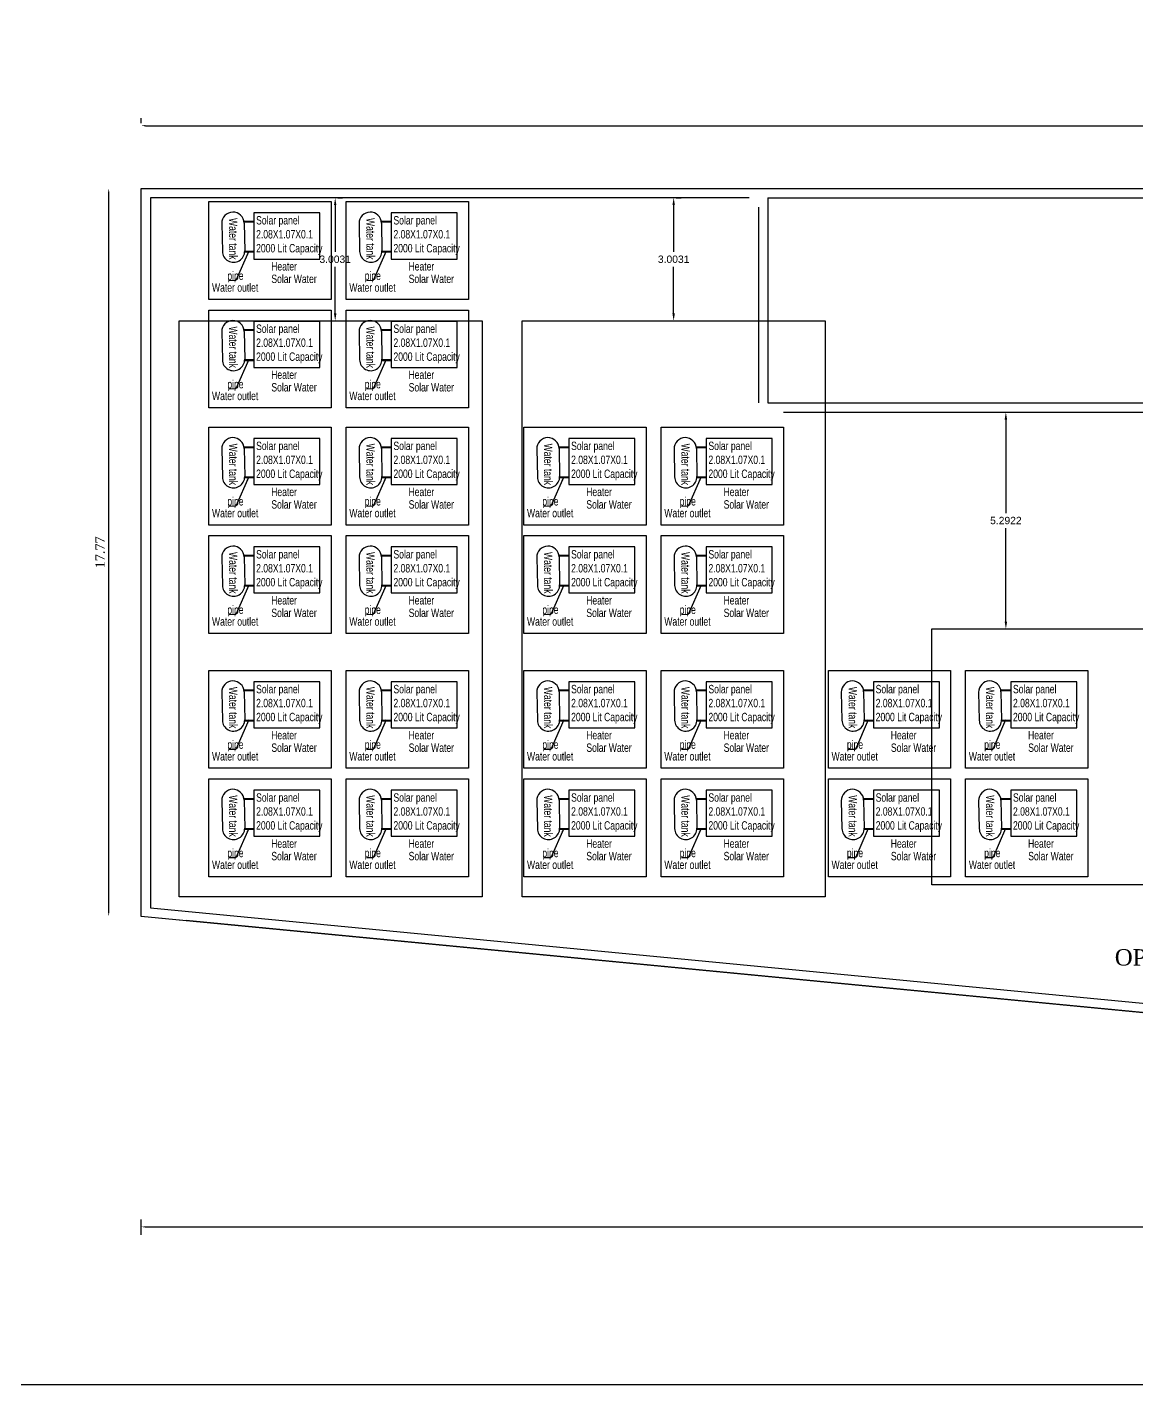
# Model space of a CAD drawing. Header units: metres. Extents: x 2754 to 3501, y 1112 to 1514.
# Drawn here: x 3338.31 to 3365.39, y 1376.4 to 1409.54 of the extents above; entities that cross this region are included whole.
import ezdxf

# ---------------------------------------------------------------- set-up
doc = ezdxf.new("R2010")
doc.units = ezdxf.units.M
for name, color, linetype in [('AR-THIN', 8, 'Continuous'), ('AR-WALL', 7, 'Continuous'), ('BLK_1_FLR_5_ROOF_AREA', 54, 'Continuous'), ('BLK_1_TERRACESERVICE_UTILITYDISTANCE', 1, 'Continuous'), ('FLOOR-TERRACE', 7, 'Continuous'), ('SOLAR_PANEL', 3, 'Continuous')]:
    doc.layers.add(name, color=color, linetype=linetype)
doc.styles.add('ANAND', font='times.ttf')
doc.styles.add('FOOTING', font='swisscl.ttf')
doc.styles.get("Standard").update_dxf_attribs({"font": 'arial.ttf'})
doc.dimstyles.new('STANDARD$0', dxfattribs={"dimtxt": 7, "dimasz": 3, "dimexe": 3, "dimexo": 1, "dimgap": 1.5, "dimtad": 1, "dimdec": 1, "dimzin": 1, "dimdsep": 46, "dimlunit": 4, "dimtxsty": 'Standard', "dimblk": 'OBLIQUE', "dimcen": 0.09375, "dimdle": 1, "dimclrd": 8, "dimclre": 8, "dimclrt": 7, "dimadec": 1, "dimazin": 0, "dimtfac": 1, "dimtdec": 1, "dimtix": 1, "dimtmove": 2, "dimatfit": 3, "dimldrblk": 'ARCHTICK', "dimfxl": 0, "dimfrac": 2, "dimtolj": 1, "dimtzin": 0, "dimarcsym": 0})
doc.dimstyles.new('V1', dxfattribs={"dimtxt": 0.23, "dimasz": 0.1, "dimexe": 0.18, "dimexo": 0.0625, "dimgap": 0.09, "dimtad": 1, "dimzin": 0, "dimdsep": 46, "dimtxsty": 'ANAND', "dimcen": 0.09, "dimadec": 0, "dimazin": 0, "dimtfac": 1, "dimtix": 1, "dimtofl": 0, "dimtmove": 2, "dimatfit": 0, "dimfxl": 0, "dimtolj": 1, "dimtzin": 0, "dimarcsym": 0})

# ---------------------------------------------------------------- blocks, each defined once
blk = doc.blocks.new('*D396')
at = {"color": 0, "lineweight": -2}
for p, q in [((3341.096, 1407.198), (3341.096, 1407.315)), ((3413.333, 1407.198), (3413.333, 1407.315)), ((3341.196, 1407.135), (3413.233, 1407.135))]:
    blk.add_line(p, q, dxfattribs=at)
at = {"color": 0}
for points in [[(3341.196, 1407.152), (3341.196, 1407.119), (3341.096, 1407.135)], [(3413.233, 1407.152), (3413.233, 1407.119), (3413.333, 1407.135)]]:
    blk.add_solid(points, dxfattribs=at)
at = {"layer": 'Defpoints', "color": 0}
for p in [(3341.096, 1407.135), (3413.333, 1407.135), (3413.333, 1407.135)]:
    blk.add_point(p, dxfattribs=at)
at = {"color": 0, "insert": (3377.214, 1407.343), "char_height": 0.23, "attachment_point": 5, "style": 'ANAND'}
blk.add_mtext('\\A1;72.24', dxfattribs=at)
blk = doc.blocks.new('*D398')
at = {"color": 0, "lineweight": -2}
blk.add_line((3340.302, 1387.939), (3340.302, 1405.505), dxfattribs=at)
at = {"color": 0}
for points in [[(3340.285, 1405.505), (3340.318, 1405.505), (3340.302, 1405.605)], [(3340.285, 1387.939), (3340.318, 1387.939), (3340.302, 1387.839)]]:
    blk.add_solid(points, dxfattribs=at)
at = {"layer": 'Defpoints', "color": 0}
for p in [(3340.302, 1405.605), (3341.096, 1405.605), (3341.096, 1387.839)]:
    blk.add_point(p, dxfattribs=at)
at = {"color": 0, "insert": (3340.094, 1396.722), "char_height": 0.23, "attachment_point": 5, "rotation": 90, "style": 'ANAND'}
blk.add_mtext('\\A1;17.77', dxfattribs=at)
blk = doc.blocks.new('*D395')
at = {"color": 0, "lineweight": -2}
for p, q in [((3341.096, 1380.067), (3341.096, 1380.439)), ((3341.196, 1380.259), (3413.233, 1380.259)), ((3413.333, 1380.067), (3413.333, 1380.439))]:
    blk.add_line(p, q, dxfattribs=at)
at = {"color": 0}
for points in [[(3341.196, 1380.276), (3341.196, 1380.243), (3341.096, 1380.259)], [(3413.233, 1380.276), (3413.233, 1380.243), (3413.333, 1380.259)]]:
    blk.add_solid(points, dxfattribs=at)
at = {"layer": 'Defpoints', "color": 0}
for p in [(3413.333, 1380.259), (3341.096, 1380.005), (3413.333, 1380.005)]:
    blk.add_point(p, dxfattribs=at)
at = {"color": 0, "insert": (3377.214, 1380.467), "char_height": 0.23, "attachment_point": 5, "style": 'ANAND'}
blk.add_mtext('\\A1;72.24', dxfattribs=at)
blk = doc.blocks.new('*D402')
at = {"layer": 'BLK_1_TERRACESERVICE_UTILITYDISTANCE', "color": 0, "lineweight": -2}
for p, q in [((3345.891, 1405.377), (3346.008, 1405.377)), ((3345.828, 1405.197), (3345.828, 1404.057)), ((3345.828, 1402.554), (3345.828, 1403.693)), ((3345.891, 1402.374), (3346.008, 1402.374))]:
    blk.add_line(p, q, dxfattribs=at)
at = {"layer": 'BLK_1_TERRACESERVICE_UTILITYDISTANCE', "color": 0}
for points in [[(3345.798, 1405.197), (3345.858, 1405.197), (3345.828, 1405.377)], [(3345.798, 1402.554), (3345.858, 1402.554), (3345.828, 1402.374)]]:
    blk.add_solid(points, dxfattribs=at)
at = {"layer": 'Defpoints', "color": 0}
for p in [(3345.828, 1405.377), (3345.828, 1405.377), (3345.828, 1402.374)]:
    blk.add_point(p, dxfattribs=at)
at = {"layer": 'BLK_1_TERRACESERVICE_UTILITYDISTANCE', "color": 0, "insert": (3345.828, 1403.875), "char_height": 0.18, "attachment_point": 5}
blk.add_mtext('\\A1;3.0031', dxfattribs=at)
blk = doc.blocks.new('*D403')
at = {"layer": 'BLK_1_TERRACESERVICE_UTILITYDISTANCE', "color": 0, "lineweight": -2}
for p, q in [((3354.149, 1405.377), (3354.266, 1405.377)), ((3354.086, 1405.197), (3354.086, 1404.057)), ((3354.086, 1402.554), (3354.086, 1403.693)), ((3354.149, 1402.374), (3354.266, 1402.374))]:
    blk.add_line(p, q, dxfattribs=at)
at = {"layer": 'BLK_1_TERRACESERVICE_UTILITYDISTANCE', "color": 0}
for points in [[(3354.056, 1405.197), (3354.116, 1405.197), (3354.086, 1405.377)], [(3354.056, 1402.554), (3354.116, 1402.554), (3354.086, 1402.374)]]:
    blk.add_solid(points, dxfattribs=at)
at = {"layer": 'Defpoints', "color": 0}
for p in [(3354.086, 1405.377), (3354.086, 1405.377), (3354.086, 1402.374)]:
    blk.add_point(p, dxfattribs=at)
at = {"layer": 'BLK_1_TERRACESERVICE_UTILITYDISTANCE', "color": 0, "insert": (3354.086, 1403.875), "char_height": 0.18, "attachment_point": 5}
blk.add_mtext('\\A1;3.0031', dxfattribs=at)
blk = doc.blocks.new('*D405')
at = {"layer": 'BLK_1_TERRACESERVICE_UTILITYDISTANCE', "color": 0, "lineweight": -2}
for p, q in [((3362.254, 1400.144), (3362.372, 1400.144)), ((3362.192, 1399.964), (3362.192, 1397.68)), ((3362.192, 1395.032), (3362.192, 1397.316)), ((3362.254, 1394.852), (3362.372, 1394.852))]:
    blk.add_line(p, q, dxfattribs=at)
at = {"layer": 'BLK_1_TERRACESERVICE_UTILITYDISTANCE', "color": 0}
for points in [[(3362.162, 1399.964), (3362.222, 1399.964), (3362.192, 1400.144)], [(3362.162, 1395.032), (3362.222, 1395.032), (3362.192, 1394.852)]]:
    blk.add_solid(points, dxfattribs=at)
at = {"layer": 'Defpoints', "color": 0}
for p in [(3362.192, 1400.144), (3362.192, 1400.144), (3362.192, 1394.852)]:
    blk.add_point(p, dxfattribs=at)
at = {"layer": 'BLK_1_TERRACESERVICE_UTILITYDISTANCE', "color": 0, "insert": (3362.192, 1397.498), "char_height": 0.18, "attachment_point": 5}
blk.add_mtext('\\A1;5.2922', dxfattribs=at)

msp = doc.modelspace()

# ---------------------------------------------------------------- linework, layer by layer
at = {"lineweight": 25}
for p, q in [((3343.06053, 1404.7488), (3343.07469, 1404.06793)), ((3343.84272, 1404.80333), (3343.60172, 1404.79831)), ((3343.84319, 1404.78063), (3343.60445, 1404.77566)), ((3343.60522, 1404.76013), (3343.61938, 1404.07927)), ((3346.41082, 1404.7488), (3346.42499, 1404.06793)), ((3347.19302, 1404.80333), (3346.95202, 1404.79831)), ((3347.19349, 1404.78063), (3346.95474, 1404.77566)), ((3346.95551, 1404.76013), (3346.96968, 1404.07927)), ((3343.85848, 1404.04599), (3343.61748, 1404.04097)), ((3343.85801, 1404.06868), (3343.61926, 1404.06371)), ((3347.20877, 1404.04599), (3346.96777, 1404.04097)), ((3347.2083, 1404.06868), (3346.96956, 1404.06371)), ((3343.06053, 1402.10281), (3343.07469, 1401.42195)), ((3343.84272, 1402.15735), (3343.60172, 1402.15233)), ((3343.84319, 1402.13465), (3343.60445, 1402.12968)), ((3343.60522, 1402.11415), (3343.61938, 1401.43329)), ((3346.41082, 1402.10281), (3346.42499, 1401.42195)), ((3347.19302, 1402.15735), (3346.95202, 1402.15233)), ((3347.19349, 1402.13465), (3346.95474, 1402.12968)), ((3346.95551, 1402.11415), (3346.96968, 1401.43329)), ((3343.85848, 1401.4), (3343.61748, 1401.39499)), ((3343.85801, 1401.4227), (3343.61926, 1401.41773)), ((3347.20877, 1401.4), (3346.96777, 1401.39499)), ((3347.2083, 1401.4227), (3346.96956, 1401.41773)), ((3343.06053, 1399.24352), (3343.07469, 1398.56266)), ((3343.84272, 1399.29805), (3343.60172, 1399.29304)), ((3343.84319, 1399.27536), (3343.60445, 1399.27039)), ((3343.60522, 1399.25485), (3343.61938, 1398.57399)), ((3346.41082, 1399.24352), (3346.42499, 1398.56266)), ((3347.19302, 1399.29805), (3346.95202, 1399.29304)), ((3347.19349, 1399.27536), (3346.95474, 1399.27039)), ((3346.95551, 1399.25485), (3346.96968, 1398.57399)), ((3350.74592, 1399.24352), (3350.76009, 1398.56266)), ((3351.52812, 1399.29805), (3351.28712, 1399.29304)), ((3351.52859, 1399.27536), (3351.28984, 1399.27039)), ((3351.29061, 1399.25485), (3351.30478, 1398.57399)), ((3354.09622, 1399.24352), (3354.11038, 1398.56266)), ((3354.87841, 1399.29805), (3354.63741, 1399.29304)), ((3354.87888, 1399.27536), (3354.64014, 1399.27039)), ((3354.64091, 1399.25485), (3354.65507, 1398.57399)), ((3343.85848, 1398.54071), (3343.61748, 1398.5357)), ((3343.85801, 1398.56341), (3343.61926, 1398.55844)), ((3347.20877, 1398.54071), (3346.96777, 1398.5357)), ((3347.2083, 1398.56341), (3346.96956, 1398.55844)), ((3351.54387, 1398.54071), (3351.30287, 1398.5357)), ((3351.5434, 1398.56341), (3351.30466, 1398.55844)), ((3354.89417, 1398.54071), (3354.65317, 1398.5357)), ((3354.8937, 1398.56341), (3354.65495, 1398.55844)), ((3343.06053, 1396.59754), (3343.07469, 1395.91668)), ((3343.84272, 1396.65207), (3343.60172, 1396.64706)), ((3343.84319, 1396.62938), (3343.60445, 1396.62441)), ((3343.60522, 1396.60887), (3343.61938, 1395.92801)), ((3346.41082, 1396.59754), (3346.42499, 1395.91668)), ((3347.19302, 1396.65207), (3346.95202, 1396.64706)), ((3347.19349, 1396.62938), (3346.95474, 1396.62441)), ((3346.95551, 1396.60887), (3346.96968, 1395.92801)), ((3350.74592, 1396.59754), (3350.76009, 1395.91668)), ((3351.52812, 1396.65207), (3351.28712, 1396.64706)), ((3351.52859, 1396.62938), (3351.28984, 1396.62441)), ((3351.29061, 1396.60887), (3351.30478, 1395.92801)), ((3354.09622, 1396.59754), (3354.11038, 1395.91668)), ((3354.87841, 1396.65207), (3354.63741, 1396.64706)), ((3354.87888, 1396.62938), (3354.64014, 1396.62441)), ((3354.64091, 1396.60887), (3354.65507, 1395.92801)), ((3343.85848, 1395.89473), (3343.61748, 1395.88972)), ((3343.85801, 1395.91742), (3343.61926, 1395.91246)), ((3347.20877, 1395.89473), (3346.96777, 1395.88972)), ((3347.2083, 1395.91742), (3346.96956, 1395.91246)), ((3351.54387, 1395.89473), (3351.30287, 1395.88972)), ((3351.5434, 1395.91742), (3351.30466, 1395.91246)), ((3354.89417, 1395.89473), (3354.65317, 1395.88972)), ((3354.8937, 1395.91742), (3354.65495, 1395.91246)), ((3343.06053, 1393.30676), (3343.07469, 1392.6259)), ((3343.84272, 1393.36129), (3343.60172, 1393.35627)), ((3343.84319, 1393.33859), (3343.60445, 1393.33363)), ((3343.60522, 1393.31809), (3343.61938, 1392.63723)), ((3346.41082, 1393.30676), (3346.42499, 1392.6259)), ((3347.19302, 1393.36129), (3346.95202, 1393.35627)), ((3347.19349, 1393.33859), (3346.95474, 1393.33363)), ((3346.95551, 1393.31809), (3346.96968, 1392.63723)), ((3350.74592, 1393.30676), (3350.76009, 1392.6259)), ((3351.52812, 1393.36129), (3351.28712, 1393.35627)), ((3351.52859, 1393.33859), (3351.28984, 1393.33363)), ((3351.29061, 1393.31809), (3351.30478, 1392.63723)), ((3354.09622, 1393.30676), (3354.11038, 1392.6259)), ((3354.87841, 1393.36129), (3354.63741, 1393.35627)), ((3354.87888, 1393.33859), (3354.64014, 1393.33363)), ((3354.64091, 1393.31809), (3354.65507, 1392.63723)), ((3358.17688, 1393.30676), (3358.19104, 1392.6259)), ((3358.95907, 1393.36129), (3358.71807, 1393.35627)), ((3358.95954, 1393.33859), (3358.7208, 1393.33363)), ((3358.72157, 1393.31809), (3358.73573, 1392.63723)), ((3361.52717, 1393.30676), (3361.54134, 1392.6259)), ((3362.30937, 1393.36129), (3362.06837, 1393.35627)), ((3362.30984, 1393.33859), (3362.07109, 1393.33363)), ((3362.07186, 1393.31809), (3362.08603, 1392.63723)), ((3343.85848, 1392.60395), (3343.61748, 1392.59893)), ((3343.85801, 1392.62664), (3343.61926, 1392.62168)), ((3347.20877, 1392.60395), (3346.96777, 1392.59893)), ((3347.2083, 1392.62664), (3346.96956, 1392.62168)), ((3351.54387, 1392.60395), (3351.30287, 1392.59893)), ((3351.5434, 1392.62664), (3351.30466, 1392.62168)), ((3354.89417, 1392.60395), (3354.65317, 1392.59893)), ((3354.8937, 1392.62664), (3354.65495, 1392.62168)), ((3358.97483, 1392.60395), (3358.73383, 1392.59893)), ((3358.97436, 1392.62664), (3358.73561, 1392.62168)), ((3362.32512, 1392.60395), (3362.08413, 1392.59893)), ((3362.32465, 1392.62664), (3362.08591, 1392.62168)), ((3343.84272, 1390.71531), (3343.60172, 1390.71029)), ((3347.19302, 1390.71531), (3346.95202, 1390.71029)), ((3351.52812, 1390.71531), (3351.28712, 1390.71029)), ((3354.87841, 1390.71531), (3354.63741, 1390.71029)), ((3358.95907, 1390.71531), (3358.71807, 1390.71029)), ((3362.30937, 1390.71531), (3362.06837, 1390.71029)), ((3343.06053, 1390.66078), (3343.07469, 1389.97991)), ((3343.84319, 1390.69261), (3343.60445, 1390.68764)), ((3343.60522, 1390.67211), (3343.61938, 1389.99125)), ((3346.41082, 1390.66078), (3346.42499, 1389.97991)), ((3347.19349, 1390.69261), (3346.95474, 1390.68764)), ((3346.95551, 1390.67211), (3346.96968, 1389.99125)), ((3350.74592, 1390.66078), (3350.76009, 1389.97991)), ((3351.52859, 1390.69261), (3351.28984, 1390.68764)), ((3351.29061, 1390.67211), (3351.30478, 1389.99125)), ((3354.09622, 1390.66078), (3354.11038, 1389.97991)), ((3354.87888, 1390.69261), (3354.64014, 1390.68764)), ((3354.64091, 1390.67211), (3354.65507, 1389.99125)), ((3358.17688, 1390.66078), (3358.19104, 1389.97991)), ((3358.95954, 1390.69261), (3358.7208, 1390.68764)), ((3358.72157, 1390.67211), (3358.73573, 1389.99125)), ((3361.52717, 1390.66078), (3361.54134, 1389.97991)), ((3362.30984, 1390.69261), (3362.07109, 1390.68764)), ((3362.07186, 1390.67211), (3362.08603, 1389.99125)), ((3343.85848, 1389.95797), (3343.61748, 1389.95295)), ((3343.85801, 1389.98066), (3343.61926, 1389.97569)), ((3347.20877, 1389.95797), (3346.96777, 1389.95295)), ((3347.2083, 1389.98066), (3346.96956, 1389.97569)), ((3351.54387, 1389.95797), (3351.30287, 1389.95295)), ((3351.5434, 1389.98066), (3351.30466, 1389.97569)), ((3354.89417, 1389.95797), (3354.65317, 1389.95295)), ((3354.8937, 1389.98066), (3354.65495, 1389.97569)), ((3358.97483, 1389.95797), (3358.73383, 1389.95295)), ((3358.97436, 1389.98066), (3358.73561, 1389.97569)), ((3362.32512, 1389.95797), (3362.08413, 1389.95295)), ((3362.32465, 1389.98066), (3362.08591, 1389.97569))]:
    msp.add_line(p, q, dxfattribs=at)
at = {"color": 7}
msp.add_lwpolyline([(3333.89674, 1442.67609), (3418.65352, 1442.67609), (3418.65352, 1376.40439), (3333.89674, 1376.40439)], close=True, dxfattribs=at)
for points in [[(3342.74365, 1405.28307), (3345.7282, 1405.28307), (3345.7282, 1402.8947), (3342.74365, 1402.8947)], [(3346.09394, 1405.28307), (3349.07849, 1405.28307), (3349.07849, 1402.8947), (3346.09394, 1402.8947)], [(3342.74365, 1402.63708), (3345.7282, 1402.63708), (3345.7282, 1400.24871), (3342.74365, 1400.24871)], [(3346.09394, 1402.63708), (3349.07849, 1402.63708), (3349.07849, 1400.24871), (3346.09394, 1400.24871)], [(3342.74365, 1399.77779), (3345.7282, 1399.77779), (3345.7282, 1397.38942), (3342.74365, 1397.38942)], [(3346.09394, 1399.77779), (3349.07849, 1399.77779), (3349.07849, 1397.38942), (3346.09394, 1397.38942)], [(3350.42904, 1399.77779), (3353.41359, 1399.77779), (3353.41359, 1397.38942), (3350.42904, 1397.38942)], [(3353.77934, 1399.77779), (3356.76389, 1399.77779), (3356.76389, 1397.38942), (3353.77934, 1397.38942)], [(3342.74365, 1397.13181), (3345.7282, 1397.13181), (3345.7282, 1394.74344), (3342.74365, 1394.74344)], [(3346.09394, 1397.13181), (3349.07849, 1397.13181), (3349.07849, 1394.74344), (3346.09394, 1394.74344)], [(3350.42904, 1397.13181), (3353.41359, 1397.13181), (3353.41359, 1394.74344), (3350.42904, 1394.74344)], [(3353.77934, 1397.13181), (3356.76389, 1397.13181), (3356.76389, 1394.74344), (3353.77934, 1394.74344)], [(3342.74365, 1393.84103), (3345.7282, 1393.84103), (3345.7282, 1391.45266), (3342.74365, 1391.45266)], [(3346.09394, 1393.84103), (3349.07849, 1393.84103), (3349.07849, 1391.45266), (3346.09394, 1391.45266)], [(3350.42904, 1393.84103), (3353.41359, 1393.84103), (3353.41359, 1391.45266), (3350.42904, 1391.45266)], [(3353.77934, 1393.84103), (3356.76389, 1393.84103), (3356.76389, 1391.45266), (3353.77934, 1391.45266)], [(3357.86, 1393.84103), (3360.84455, 1393.84103), (3360.84455, 1391.45266), (3357.86, 1391.45266)], [(3361.21029, 1393.84103), (3364.19484, 1393.84103), (3364.19484, 1391.45266), (3361.21029, 1391.45266)], [(3342.74365, 1391.19505), (3345.7282, 1391.19505), (3345.7282, 1388.80668), (3342.74365, 1388.80668)], [(3346.09394, 1391.19505), (3349.07849, 1391.19505), (3349.07849, 1388.80668), (3346.09394, 1388.80668)], [(3350.42904, 1391.19505), (3353.41359, 1391.19505), (3353.41359, 1388.80668), (3350.42904, 1388.80668)], [(3353.77934, 1391.19505), (3356.76389, 1391.19505), (3356.76389, 1388.80668), (3353.77934, 1388.80668)], [(3357.86, 1391.19505), (3360.84455, 1391.19505), (3360.84455, 1388.80668), (3357.86, 1388.80668)], [(3361.21029, 1391.19505), (3364.19484, 1391.19505), (3364.19484, 1388.80668), (3361.21029, 1388.80668)]]:
    msp.add_lwpolyline(points, close=True)
at = {"lineweight": 25}
for points in [[(3343.84319, 1403.88175), (3345.4546, 1403.88175), (3345.4546, 1405.00513), (3343.84319, 1405.00513)], [(3347.19349, 1403.88175), (3348.80489, 1403.88175), (3348.80489, 1405.00513), (3347.19349, 1405.00513)], [(3343.84319, 1401.23577), (3345.4546, 1401.23577), (3345.4546, 1402.35915), (3343.84319, 1402.35915)], [(3347.19349, 1401.23577), (3348.80489, 1401.23577), (3348.80489, 1402.35915), (3347.19349, 1402.35915)], [(3343.84319, 1398.37648), (3345.4546, 1398.37648), (3345.4546, 1399.49986), (3343.84319, 1399.49986)], [(3347.19349, 1398.37648), (3348.80489, 1398.37648), (3348.80489, 1399.49986), (3347.19349, 1399.49986)], [(3351.52859, 1398.37648), (3353.13999, 1398.37648), (3353.13999, 1399.49986), (3351.52859, 1399.49986)], [(3354.87888, 1398.37648), (3356.49029, 1398.37648), (3356.49029, 1399.49986), (3354.87888, 1399.49986)], [(3343.84319, 1395.7305), (3345.4546, 1395.7305), (3345.4546, 1396.85388), (3343.84319, 1396.85388)], [(3347.19349, 1395.7305), (3348.80489, 1395.7305), (3348.80489, 1396.85388), (3347.19349, 1396.85388)], [(3351.52859, 1395.7305), (3353.13999, 1395.7305), (3353.13999, 1396.85388), (3351.52859, 1396.85388)], [(3354.87888, 1395.7305), (3356.49029, 1395.7305), (3356.49029, 1396.85388), (3354.87888, 1396.85388)], [(3343.84319, 1392.43972), (3345.4546, 1392.43972), (3345.4546, 1393.5631), (3343.84319, 1393.5631)], [(3347.19349, 1392.43972), (3348.80489, 1392.43972), (3348.80489, 1393.5631), (3347.19349, 1393.5631)], [(3351.52859, 1392.43972), (3353.13999, 1392.43972), (3353.13999, 1393.5631), (3351.52859, 1393.5631)], [(3354.87888, 1392.43972), (3356.49029, 1392.43972), (3356.49029, 1393.5631), (3354.87888, 1393.5631)], [(3358.95954, 1392.43972), (3360.57095, 1392.43972), (3360.57095, 1393.5631), (3358.95954, 1393.5631)], [(3362.30984, 1392.43972), (3363.92124, 1392.43972), (3363.92124, 1393.5631), (3362.30984, 1393.5631)], [(3343.84319, 1389.79374), (3345.4546, 1389.79374), (3345.4546, 1390.91711), (3343.84319, 1390.91711)], [(3347.19349, 1389.79374), (3348.80489, 1389.79374), (3348.80489, 1390.91711), (3347.19349, 1390.91711)], [(3351.52859, 1389.79374), (3353.13999, 1389.79374), (3353.13999, 1390.91711), (3351.52859, 1390.91711)], [(3354.87888, 1389.79374), (3356.49029, 1389.79374), (3356.49029, 1390.91711), (3354.87888, 1390.91711)], [(3358.95954, 1389.79374), (3360.57095, 1389.79374), (3360.57095, 1390.91711), (3358.95954, 1390.91711)], [(3362.30984, 1389.79374), (3363.92124, 1389.79374), (3363.92124, 1390.91711), (3362.30984, 1390.91711)]]:
    msp.add_lwpolyline(points, close=True, dxfattribs=at)
for centre, start, end in [((3343.33287, 1404.75446), 1.191947, 181.191947), ((3343.33287, 1404.75446), 1.191947, 181.191947), ((3343.33287, 1404.75446), 1.191947, 181.191947), ((3346.68317, 1404.75446), 1.191947, 181.191947), ((3346.68317, 1404.75446), 1.191947, 181.191947), ((3346.68317, 1404.75446), 1.191947, 181.191947), ((3343.34704, 1404.0736), 181.191947, 1.191947), ((3346.69733, 1404.0736), 181.191947, 1.191947), ((3343.33287, 1402.10848), 1.191947, 181.191947), ((3343.33287, 1402.10848), 1.191947, 181.191947), ((3343.33287, 1402.10848), 1.191947, 181.191947), ((3346.68317, 1402.10848), 1.191947, 181.191947), ((3346.68317, 1402.10848), 1.191947, 181.191947), ((3346.68317, 1402.10848), 1.191947, 181.191947), ((3343.34704, 1401.42762), 181.191947, 1.191947), ((3346.69733, 1401.42762), 181.191947, 1.191947), ((3343.33287, 1399.24919), 1.191947, 181.191947), ((3343.33287, 1399.24919), 1.191947, 181.191947), ((3343.33287, 1399.24919), 1.191947, 181.191947), ((3346.68317, 1399.24919), 1.191947, 181.191947), ((3346.68317, 1399.24919), 1.191947, 181.191947), ((3346.68317, 1399.24919), 1.191947, 181.191947), ((3351.01827, 1399.24919), 1.191947, 181.191947), ((3351.01827, 1399.24919), 1.191947, 181.191947), ((3351.01827, 1399.24919), 1.191947, 181.191947), ((3354.36856, 1399.24919), 1.191947, 181.191947), ((3354.36856, 1399.24919), 1.191947, 181.191947), ((3354.36856, 1399.24919), 1.191947, 181.191947), ((3343.34704, 1398.56833), 181.191947, 1.191947), ((3346.69733, 1398.56833), 181.191947, 1.191947), ((3351.03243, 1398.56833), 181.191947, 1.191947), ((3354.38273, 1398.56833), 181.191947, 1.191947), ((3343.33287, 1396.60321), 1.191947, 181.191947), ((3343.33287, 1396.60321), 1.191947, 181.191947), ((3343.33287, 1396.60321), 1.191947, 181.191947), ((3346.68317, 1396.60321), 1.191947, 181.191947), ((3346.68317, 1396.60321), 1.191947, 181.191947), ((3346.68317, 1396.60321), 1.191947, 181.191947), ((3351.01827, 1396.60321), 1.191947, 181.191947), ((3351.01827, 1396.60321), 1.191947, 181.191947), ((3351.01827, 1396.60321), 1.191947, 181.191947), ((3354.36856, 1396.60321), 1.191947, 181.191947), ((3354.36856, 1396.60321), 1.191947, 181.191947), ((3354.36856, 1396.60321), 1.191947, 181.191947), ((3343.34704, 1395.92234), 181.191947, 1.191947), ((3346.69733, 1395.92234), 181.191947, 1.191947), ((3351.03243, 1395.92234), 181.191947, 1.191947), ((3354.38273, 1395.92234), 181.191947, 1.191947), ((3343.33287, 1393.31242), 1.191947, 181.191947), ((3343.33287, 1393.31242), 1.191947, 181.191947), ((3343.33287, 1393.31242), 1.191947, 181.191947), ((3346.68317, 1393.31242), 1.191947, 181.191947), ((3346.68317, 1393.31242), 1.191947, 181.191947), ((3346.68317, 1393.31242), 1.191947, 181.191947), ((3351.01827, 1393.31242), 1.191947, 181.191947), ((3351.01827, 1393.31242), 1.191947, 181.191947), ((3351.01827, 1393.31242), 1.191947, 181.191947), ((3354.36856, 1393.31242), 1.191947, 181.191947), ((3354.36856, 1393.31242), 1.191947, 181.191947), ((3354.36856, 1393.31242), 1.191947, 181.191947), ((3358.44922, 1393.31242), 1.191947, 181.191947), ((3358.44922, 1393.31242), 1.191947, 181.191947), ((3358.44922, 1393.31242), 1.191947, 181.191947), ((3361.79952, 1393.31242), 1.191947, 181.191947), ((3361.79952, 1393.31242), 1.191947, 181.191947), ((3361.79952, 1393.31242), 1.191947, 181.191947), ((3343.34704, 1392.63156), 181.191947, 1.191947), ((3346.69733, 1392.63156), 181.191947, 1.191947), ((3351.03243, 1392.63156), 181.191947, 1.191947), ((3354.38273, 1392.63156), 181.191947, 1.191947), ((3358.46339, 1392.63156), 181.191947, 1.191947), ((3361.81368, 1392.63156), 181.191947, 1.191947), ((3343.33287, 1390.66644), 1.191947, 181.191947), ((3343.33287, 1390.66644), 1.191947, 181.191947), ((3343.33287, 1390.66644), 1.191947, 181.191947), ((3346.68317, 1390.66644), 1.191947, 181.191947), ((3346.68317, 1390.66644), 1.191947, 181.191947), ((3346.68317, 1390.66644), 1.191947, 181.191947), ((3351.01827, 1390.66644), 1.191947, 181.191947), ((3351.01827, 1390.66644), 1.191947, 181.191947), ((3351.01827, 1390.66644), 1.191947, 181.191947), ((3354.36856, 1390.66644), 1.191947, 181.191947), ((3354.36856, 1390.66644), 1.191947, 181.191947), ((3354.36856, 1390.66644), 1.191947, 181.191947), ((3358.44922, 1390.66644), 1.191947, 181.191947), ((3358.44922, 1390.66644), 1.191947, 181.191947), ((3358.44922, 1390.66644), 1.191947, 181.191947), ((3361.79952, 1390.66644), 1.191947, 181.191947), ((3361.79952, 1390.66644), 1.191947, 181.191947), ((3361.79952, 1390.66644), 1.191947, 181.191947), ((3343.34704, 1389.98558), 181.191947, 1.191947), ((3346.69733, 1389.98558), 181.191947, 1.191947), ((3351.03243, 1389.98558), 181.191947, 1.191947), ((3354.38273, 1389.98558), 181.191947, 1.191947), ((3358.46339, 1389.98558), 181.191947, 1.191947), ((3361.81368, 1389.98558), 181.191947, 1.191947)]:
    msp.add_arc(centre, 0.2724, start, end)
at = {"layer": 'AR-THIN'}
for p, q in [((3356.38645, 1405.37688), (3384.40265, 1405.37688)), ((3356.76745, 1405.60548), (3384.40265, 1405.60548)), ((3389.19286, 1383.21007), (3341.09565, 1387.83878)), ((3413.33325, 1380.88688), (3342.18958, 1387.7335))]:
    msp.add_line(p, q, dxfattribs=at)
at = {"layer": 'AR-WALL', "ltscale": 7}
for p, q in [((3355.92925, 1405.37688), (3341.32425, 1405.37688)), ((3341.32425, 1405.37688), (3341.32425, 1388.04644)), ((3341.32425, 1388.04644), (3381.97616, 1384.13423))]:
    msp.add_line(p, q, dxfattribs=at)
at = {"layer": 'AR-WALL', "color": 1}
for p, q in [((3356.38645, 1405.37688), (3356.38645, 1400.37308)), ((3356.15785, 1405.14828), (3356.15785, 1400.37308)), ((3356.38645, 1400.37308), (3367.74025, 1400.37308)), ((3356.76745, 1400.14448), (3365.83525, 1400.14448))]:
    msp.add_line(p, q, dxfattribs=at)
at = {"layer": 'AR-WALL', "ltscale": 7}
msp.add_lwpolyline([(3341.09565, 1387.83878), (3341.09565, 1405.60548), (3388.87305, 1405.60548)], dxfattribs=at)
at = {"layer": 'AR-WALL', "color": 1}
msp.add_lwpolyline([(3389.25405, 1399.61108), (3389.25405, 1394.96288), (3387.8692, 1394.96288), (3387.8692, 1394.96288), (3382.21436, 1394.96288), (3382.21436, 1390.04411), (3382.21436, 1390.04411), (3382.20476, 1383.88258), (3341.09565, 1387.83878), (3341.09565, 1405.60548), (3388.64445, 1405.60548), (3388.64445, 1399.61108), (3389.25405, 1399.61108)], dxfattribs=at)
at = {"layer": 'BLK_1_FLR_5_ROOF_AREA', "color": 54}
msp.add_lwpolyline([(3341.09565, 1405.60548), (3388.87305, 1405.60548), (3388.87305, 1397.48852), (3387.8692, 1397.48852), (3387.8692, 1383.33745), (3341.09565, 1387.83878)], close=True, dxfattribs=at)
at = {"layer": 'FLOOR-TERRACE', "color": 95}
for points in [[(3342.74365, 1405.28307), (3345.7282, 1405.28307), (3345.7282, 1402.8947), (3342.74365, 1402.8947)], [(3346.09394, 1405.28307), (3349.07849, 1405.28307), (3349.07849, 1402.8947), (3346.09394, 1402.8947)], [(3342.74365, 1402.63708), (3345.7282, 1402.63708), (3345.7282, 1400.24871), (3342.74365, 1400.24871)], [(3346.09394, 1402.63708), (3349.07849, 1402.63708), (3349.07849, 1400.24871), (3346.09394, 1400.24871)], [(3342.74365, 1399.77779), (3345.7282, 1399.77779), (3345.7282, 1397.38942), (3342.74365, 1397.38942)], [(3346.09394, 1399.77779), (3349.07849, 1399.77779), (3349.07849, 1397.38942), (3346.09394, 1397.38942)], [(3350.42904, 1399.77779), (3353.41359, 1399.77779), (3353.41359, 1397.38942), (3350.42904, 1397.38942)], [(3353.77934, 1399.77779), (3356.76389, 1399.77779), (3356.76389, 1397.38942), (3353.77934, 1397.38942)], [(3342.74365, 1397.13181), (3345.7282, 1397.13181), (3345.7282, 1394.74344), (3342.74365, 1394.74344)], [(3346.09394, 1397.13181), (3349.07849, 1397.13181), (3349.07849, 1394.74344), (3346.09394, 1394.74344)], [(3350.42904, 1397.13181), (3353.41359, 1397.13181), (3353.41359, 1394.74344), (3350.42904, 1394.74344)], [(3353.77934, 1397.13181), (3356.76389, 1397.13181), (3356.76389, 1394.74344), (3353.77934, 1394.74344)], [(3342.74365, 1393.84103), (3345.7282, 1393.84103), (3345.7282, 1391.45266), (3342.74365, 1391.45266)], [(3346.09394, 1393.84103), (3349.07849, 1393.84103), (3349.07849, 1391.45266), (3346.09394, 1391.45266)], [(3350.42904, 1393.84103), (3353.41359, 1393.84103), (3353.41359, 1391.45266), (3350.42904, 1391.45266)], [(3353.77934, 1393.84103), (3356.76389, 1393.84103), (3356.76389, 1391.45266), (3353.77934, 1391.45266)], [(3357.86, 1393.84103), (3360.84455, 1393.84103), (3360.84455, 1391.45266), (3357.86, 1391.45266)], [(3361.21029, 1393.84103), (3364.19484, 1393.84103), (3364.19484, 1391.45266), (3361.21029, 1391.45266)], [(3342.74365, 1391.19505), (3345.7282, 1391.19505), (3345.7282, 1388.80668), (3342.74365, 1388.80668)], [(3346.09394, 1391.19505), (3349.07849, 1391.19505), (3349.07849, 1388.80668), (3346.09394, 1388.80668)], [(3350.42904, 1391.19505), (3353.41359, 1391.19505), (3353.41359, 1388.80668), (3350.42904, 1388.80668)], [(3353.77934, 1391.19505), (3356.76389, 1391.19505), (3356.76389, 1388.80668), (3353.77934, 1388.80668)], [(3357.86, 1391.19505), (3360.84455, 1391.19505), (3360.84455, 1388.80668), (3357.86, 1388.80668)], [(3361.21029, 1391.19505), (3364.19484, 1391.19505), (3364.19484, 1388.80668), (3361.21029, 1388.80668)]]:
    msp.add_lwpolyline(points, close=True, dxfattribs=at)
at = {"layer": 'SOLAR_PANEL', "color": 3}
for points in [[(3342.0205, 1402.37382), (3349.41458, 1402.37382), (3349.41458, 1388.31305), (3342.0205, 1388.31305)], [(3350.38935, 1402.37382), (3357.78343, 1402.37382), (3357.78343, 1388.31305), (3350.38935, 1388.31305)], [(3360.38911, 1394.85227), (3369.09516, 1394.85227), (3369.09516, 1388.60365), (3360.38911, 1388.60365)]]:
    msp.add_lwpolyline(points, close=True, dxfattribs=at)

# ---------------------------------------------------------------- texts
at = {"style": 'FOOTING'}
for p in [(3343.23946, 1404.88205), (3346.58975, 1404.88205), (3343.23946, 1402.23607), (3346.58975, 1402.23607), (3343.23946, 1399.37678), (3346.58975, 1399.37678), (3350.92486, 1399.37678), (3354.27515, 1399.37678), (3343.23946, 1396.7308), (3346.58975, 1396.7308), (3350.92486, 1396.7308), (3354.27515, 1396.7308), (3343.23946, 1393.44002), (3346.58975, 1393.44002), (3350.92486, 1393.44002), (3354.27515, 1393.44002), (3358.35581, 1393.44002), (3361.70611, 1393.44002), (3343.23946, 1390.79403), (3346.58975, 1390.79403), (3350.92486, 1390.79403), (3354.27515, 1390.79403), (3358.35581, 1390.79403), (3361.70611, 1390.79403)]:
    msp.add_text('Water tank', height=0.204303, rotation=270, dxfattribs=at).set_placement(p)
for s, height, style, p in [('  Heater', 0.204303, 'FOOTING', (3344.15006, 1403.60077)), ('  Heater', 0.204303, 'FOOTING', (3347.50036, 1403.60077)), ('pipe', 0.204303, 'FOOTING', (3343.19608, 1403.37065)), ('Solar Water', 0.204303, 'FOOTING', (3344.27067, 1403.29499)), ('pipe', 0.204303, 'FOOTING', (3346.54637, 1403.37065)), ('Solar Water', 0.204303, 'FOOTING', (3347.62096, 1403.29499)), ('Water outlet', 0.204303, 'FOOTING', (3342.82238, 1403.08374)), ('Water outlet', 0.204303, 'FOOTING', (3346.17268, 1403.08374)), ('  Heater', 0.204303, 'FOOTING', (3344.15006, 1400.95479)), ('  Heater', 0.204303, 'FOOTING', (3347.50036, 1400.95479)), ('Water outlet', 0.204303, 'FOOTING', (3342.82238, 1400.43776)), ('pipe', 0.204303, 'FOOTING', (3343.19608, 1400.72467)), ('Solar Water', 0.204303, 'FOOTING', (3344.27067, 1400.64901)), ('Water outlet', 0.204303, 'FOOTING', (3346.17268, 1400.43776)), ('pipe', 0.204303, 'FOOTING', (3346.54637, 1400.72467)), ('Solar Water', 0.204303, 'FOOTING', (3347.62096, 1400.64901)), ('pipe', 0.204303, 'FOOTING', (3343.19608, 1397.86537)), ('Solar Water', 0.204303, 'FOOTING', (3344.27067, 1397.78972)), ('  Heater', 0.204303, 'FOOTING', (3344.15006, 1398.09549)), ('pipe', 0.204303, 'FOOTING', (3346.54637, 1397.86537)), ('Solar Water', 0.204303, 'FOOTING', (3347.62096, 1397.78972)), ('  Heater', 0.204303, 'FOOTING', (3347.50036, 1398.09549)), ('pipe', 0.204303, 'FOOTING', (3350.88147, 1397.86537)), ('Solar Water', 0.204303, 'FOOTING', (3351.95606, 1397.78972)), ('  Heater', 0.204303, 'FOOTING', (3351.83546, 1398.09549)), ('pipe', 0.204303, 'FOOTING', (3354.23177, 1397.86537)), ('Solar Water', 0.204303, 'FOOTING', (3355.30636, 1397.78972)), ('  Heater', 0.204303, 'FOOTING', (3355.18575, 1398.09549)), ('Water outlet', 0.204303, 'FOOTING', (3342.82238, 1397.57847)), ('Water outlet', 0.204303, 'FOOTING', (3346.17268, 1397.57847)), ('Water outlet', 0.204303, 'FOOTING', (3350.50778, 1397.57847)), ('Water outlet', 0.204303, 'FOOTING', (3353.85808, 1397.57847)), ('pipe', 0.204303, 'FOOTING', (3343.19608, 1395.21939)), ('Solar Water', 0.204303, 'FOOTING', (3344.27067, 1395.14374)), ('  Heater', 0.204303, 'FOOTING', (3344.15006, 1395.44951)), ('pipe', 0.204303, 'FOOTING', (3346.54637, 1395.21939)), ('Solar Water', 0.204303, 'FOOTING', (3347.62096, 1395.14374)), ('  Heater', 0.204303, 'FOOTING', (3347.50036, 1395.44951)), ('pipe', 0.204303, 'FOOTING', (3350.88147, 1395.21939)), ('Solar Water', 0.204303, 'FOOTING', (3351.95606, 1395.14374)), ('  Heater', 0.204303, 'FOOTING', (3351.83546, 1395.44951)), ('pipe', 0.204303, 'FOOTING', (3354.23177, 1395.21939)), ('Solar Water', 0.204303, 'FOOTING', (3355.30636, 1395.14374)), ('  Heater', 0.204303, 'FOOTING', (3355.18575, 1395.44951)), ('Water outlet', 0.204303, 'FOOTING', (3342.82238, 1394.93249)), ('Water outlet', 0.204303, 'FOOTING', (3346.17268, 1394.93249)), ('Water outlet', 0.204303, 'FOOTING', (3350.50778, 1394.93249)), ('Water outlet', 0.204303, 'FOOTING', (3353.85808, 1394.93249)), ('pipe', 0.204303, 'FOOTING', (3343.19608, 1391.92861)), ('Solar Water', 0.204303, 'FOOTING', (3344.27067, 1391.85295)), ('  Heater', 0.204303, 'FOOTING', (3344.15006, 1392.15873)), ('pipe', 0.204303, 'FOOTING', (3346.54637, 1391.92861)), ('Solar Water', 0.204303, 'FOOTING', (3347.62096, 1391.85295)), ('  Heater', 0.204303, 'FOOTING', (3347.50036, 1392.15873)), ('pipe', 0.204303, 'FOOTING', (3350.88147, 1391.92861)), ('Solar Water', 0.204303, 'FOOTING', (3351.95606, 1391.85295)), ('  Heater', 0.204303, 'FOOTING', (3351.83546, 1392.15873)), ('pipe', 0.204303, 'FOOTING', (3354.23177, 1391.92861)), ('Solar Water', 0.204303, 'FOOTING', (3355.30636, 1391.85295)), ('  Heater', 0.204303, 'FOOTING', (3355.18575, 1392.15873)), ('pipe', 0.204303, 'FOOTING', (3358.31243, 1391.92861)), ('Solar Water', 0.204303, 'FOOTING', (3359.38702, 1391.85295)), ('  Heater', 0.204303, 'FOOTING', (3359.26642, 1392.15873)), ('pipe', 0.204303, 'FOOTING', (3361.66272, 1391.92861)), ('Solar Water', 0.204303, 'FOOTING', (3362.73731, 1391.85295)), ('  Heater', 0.204303, 'FOOTING', (3362.61671, 1392.15873)), ('Water outlet', 0.204303, 'FOOTING', (3342.82238, 1391.64171)), ('Water outlet', 0.204303, 'FOOTING', (3346.17268, 1391.64171)), ('Water outlet', 0.204303, 'FOOTING', (3350.50778, 1391.64171)), ('Water outlet', 0.204303, 'FOOTING', (3353.85808, 1391.64171)), ('Water outlet', 0.204303, 'FOOTING', (3357.93874, 1391.64171)), ('Water outlet', 0.204303, 'FOOTING', (3361.28903, 1391.64171)), ('pipe', 0.204303, 'FOOTING', (3343.19608, 1389.28263)), ('Solar Water', 0.204303, 'FOOTING', (3344.27067, 1389.20697)), ('  Heater', 0.204303, 'FOOTING', (3344.15006, 1389.51275)), ('pipe', 0.204303, 'FOOTING', (3346.54637, 1389.28263)), ('Solar Water', 0.204303, 'FOOTING', (3347.62096, 1389.20697)), ('  Heater', 0.204303, 'FOOTING', (3347.50036, 1389.51275)), ('pipe', 0.204303, 'FOOTING', (3350.88147, 1389.28263)), ('Solar Water', 0.204303, 'FOOTING', (3351.95606, 1389.20697)), ('  Heater', 0.204303, 'FOOTING', (3351.83546, 1389.51275)), ('pipe', 0.204303, 'FOOTING', (3354.23177, 1389.28263)), ('Solar Water', 0.204303, 'FOOTING', (3355.30636, 1389.20697)), ('  Heater', 0.204303, 'FOOTING', (3355.18575, 1389.51275)), ('pipe', 0.204303, 'FOOTING', (3358.31243, 1389.28263)), ('Solar Water', 0.204303, 'FOOTING', (3359.38702, 1389.20697)), ('  Heater', 0.204303, 'FOOTING', (3359.26642, 1389.51275)), ('pipe', 0.204303, 'FOOTING', (3361.66272, 1389.28263)), ('Solar Water', 0.204303, 'FOOTING', (3362.73731, 1389.20697)), ('  Heater', 0.204303, 'FOOTING', (3362.61671, 1389.51275)), ('Water outlet', 0.204303, 'FOOTING', (3342.82238, 1388.99572)), ('Water outlet', 0.204303, 'FOOTING', (3346.17268, 1388.99572)), ('Water outlet', 0.204303, 'FOOTING', (3350.50778, 1388.99572)), ('Water outlet', 0.204303, 'FOOTING', (3353.85808, 1388.99572)), ('Water outlet', 0.204303, 'FOOTING', (3357.93874, 1388.99572)), ('Water outlet', 0.204303, 'FOOTING', (3361.28903, 1388.99572)), ('OPEN TERRACE ', 0.4, 'ANAND', (3364.84878, 1386.63834))]:
    msp.add_text(s, height=height, dxfattribs=dict(style=style)).set_placement(p)
at = {"char_height": 0.204303, "attachment_point": 7, "style": 'FOOTING'}
for insert in [(3343.8989, 1403.98166), (3347.2492, 1403.98166), (3343.8989, 1401.33568), (3347.2492, 1401.33568), (3343.8989, 1398.47638), (3347.2492, 1398.47638), (3351.5843, 1398.47638), (3354.93459, 1398.47638), (3343.8989, 1395.8304), (3347.2492, 1395.8304), (3351.5843, 1395.8304), (3354.93459, 1395.8304), (3343.8989, 1392.53962), (3347.2492, 1392.53962), (3351.5843, 1392.53962), (3354.93459, 1392.53962), (3359.01526, 1392.53962), (3362.36555, 1392.53962), (3343.8989, 1389.89364), (3347.2492, 1389.89364), (3351.5843, 1389.89364), (3354.93459, 1389.89364), (3359.01526, 1389.89364), (3362.36555, 1389.89364)]:
    msp.add_mtext('Solar panel\\P2.08X1.07X0.1\\P2000 Lit Capacity', dxfattribs=dict(at, insert=insert))

# ---------------------------------------------------------------- dimensions: what is measured, and where the dimension line sits
at = {"color": 7}
for p1, p2, distance, picture, middle in [((3341.09565, 1407.13526), (3413.33325, 1407.13526), 0, '*D396', (3377.21445, 1407.34259)), ((3341.09565, 1380.00487), (3413.33325, 1380.00487), 0.25437, '*D395', (3377.21445, 1380.46656))]:
    dim = msp.add_aligned_dim(p1=p1, p2=p2, distance=distance, dimstyle='V1', dxfattribs=at)
    dim.commit()
    dim.dimension.update_dxf_attribs({"geometry": picture, "text_midpoint": middle})
dim = msp.add_linear_dim(base=(3340.30169, 1405.60548), p1=(3341.09565, 1387.83878), p2=(3341.09565, 1405.60548), angle=90, dimstyle='V1', override={"dimse1": 1, "dimse2": 1}, dxfattribs=at)
dim.commit()
dim.dimension.update_dxf_attribs({"geometry": '*D398', "text_midpoint": (3340.09437, 1396.72213)})
at = {"layer": 'BLK_1_TERRACESERVICE_UTILITYDISTANCE', "color": 3}
for base, p1, p2, picture, middle in [((3345.82832, 1405.37688), (3345.82832, 1402.37382), (3345.82832, 1405.37688), '*D402', (3345.82832, 1403.87535)), ((3354.08639, 1405.37688), (3354.08639, 1402.37382), (3354.08639, 1405.37688), '*D403', (3354.08639, 1403.87535)), ((3362.19157, 1400.14448), (3362.19157, 1394.85227), (3362.19157, 1400.14448), '*D405', (3362.19157, 1397.49837))]:
    dim = msp.add_linear_dim(base=base, p1=p1, p2=p2, angle=90, dimstyle='STANDARD$0', override={"dimtxt": 0.18, "dimasz": 0.18, "dimexe": 0.18, "dimexo": 0.0625, "dimgap": 0.09, "dimtad": 0, "dimtih": 1, "dimtoh": 1, "dimdec": 4, "dimzin": 0, "dimlunit": 2, "dimpost": '', "dimcen": 0.09, "dimdle": 0, "dimclrd": 0, "dimclre": 0, "dimclrt": 0, "dimadec": 0, "dimtdec": 4, "dimtix": 0, "dimtofl": 0, "dimtmove": 0, "dimfrac": 0}, dxfattribs=at)
    dim.commit()
    dim.dimension.update_dxf_attribs({"geometry": picture, "text_midpoint": middle})

# ---------------------------------------------------------------- leaders
for points in [[(3343.71906, 1404.0743), (3343.40531, 1403.35623), (3343.23829, 1403.35065)], [(3347.06936, 1404.0743), (3346.7556, 1403.35623), (3346.58858, 1403.35065)], [(3343.71906, 1401.42832), (3343.40531, 1400.71025), (3343.23829, 1400.70467)], [(3347.06936, 1401.42832), (3346.7556, 1400.71025), (3346.58858, 1400.70467)], [(3343.71906, 1398.56902), (3343.40531, 1397.85096), (3343.23829, 1397.84537)], [(3347.06936, 1398.56902), (3346.7556, 1397.85096), (3346.58858, 1397.84537)], [(3351.40446, 1398.56902), (3351.0907, 1397.85096), (3350.92368, 1397.84537)], [(3354.75475, 1398.56902), (3354.441, 1397.85096), (3354.27398, 1397.84537)], [(3343.71906, 1395.92304), (3343.40531, 1395.20498), (3343.23829, 1395.19939)], [(3347.06936, 1395.92304), (3346.7556, 1395.20498), (3346.58858, 1395.19939)], [(3351.40446, 1395.92304), (3351.0907, 1395.20498), (3350.92368, 1395.19939)], [(3354.75475, 1395.92304), (3354.441, 1395.20498), (3354.27398, 1395.19939)], [(3343.71906, 1392.63226), (3343.40531, 1391.91419), (3343.23829, 1391.90861)], [(3347.06936, 1392.63226), (3346.7556, 1391.91419), (3346.58858, 1391.90861)], [(3351.40446, 1392.63226), (3351.0907, 1391.91419), (3350.92368, 1391.90861)], [(3354.75475, 1392.63226), (3354.441, 1391.91419), (3354.27398, 1391.90861)], [(3358.83541, 1392.63226), (3358.52166, 1391.91419), (3358.35464, 1391.90861)], [(3362.18571, 1392.63226), (3361.87195, 1391.91419), (3361.70493, 1391.90861)], [(3343.71906, 1389.98628), (3343.40531, 1389.26821), (3343.23829, 1389.26263)], [(3347.06936, 1389.98628), (3346.7556, 1389.26821), (3346.58858, 1389.26263)], [(3351.40446, 1389.98628), (3351.0907, 1389.26821), (3350.92368, 1389.26263)], [(3354.75475, 1389.98628), (3354.441, 1389.26821), (3354.27398, 1389.26263)], [(3358.83541, 1389.98628), (3358.52166, 1389.26821), (3358.35464, 1389.26263)], [(3362.18571, 1389.98628), (3361.87195, 1389.26821), (3361.70493, 1389.26263)]]:
    msp.add_leader(points, dimstyle='V1')

doc.saveas('drawing.dxf')
